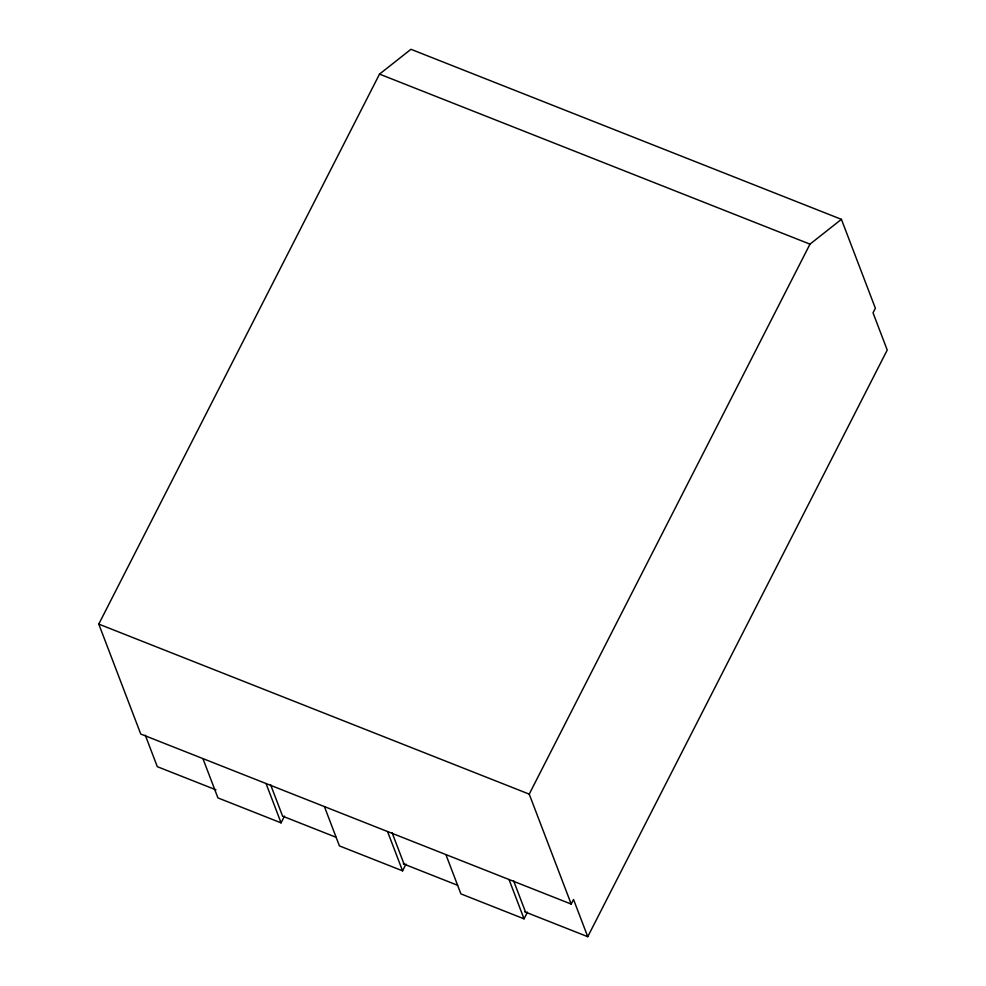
<?xml version="1.0" encoding="UTF-8"?>
<svg xmlns="http://www.w3.org/2000/svg" width="986" height="986" viewBox="0 0 986 986"><rect width="100%" height="100%" fill="white"/><g stroke="black" fill="none" stroke-linecap="round" stroke-linejoin="round"><path stroke-width="1.48" d="M587.755 936.7L573.544 899.491L571.202 904.076L140.751 734.04L98.773 624.101L379.524 74.11L410.952 49.3L841.415 219.336L875.371 308.248L873.029 312.833L887.227 350.042L587.755 936.7L524.823 911.84M202.919 758.604L217.931 797.908L281.072 822.854L284.51 816.112M324.406 806.585L339.418 845.902L402.559 870.835L405.998 864.093M571.202 904.076L529.223 794.137L809.987 244.146L841.415 219.336M445.894 854.579L460.906 893.883L524.034 918.829L527.473 912.087M379.524 74.11L809.987 244.146M98.773 624.101L529.223 794.137M215.934 789.823L157.292 766.664L145.275 735.186M283.142 816.371L336.053 837.274M403.274 863.822L457.615 885.292M513.558 880.658L525.575 912.136M509.022 879.512L524.034 918.829M392.071 832.665L404.087 864.155M387.547 831.531L402.559 870.835M270.583 784.683L282.6 816.162M266.06 783.537L281.072 822.854"/></g></svg>
